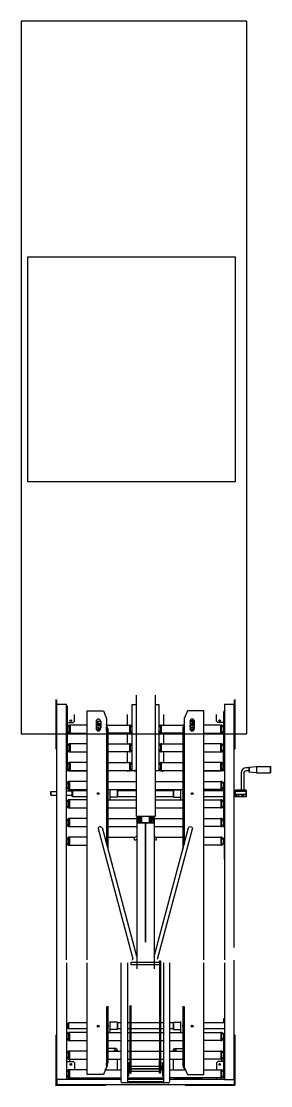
# Model space of a CAD drawing. Header units: millimetres. Extents: x -283029 to -254660, y -24907 to 10674.
# Drawn here: x -279320.3 to -279287.1, y -18343.4 to -18201.5 of the extents above; entities that cross this region are included whole.
import ezdxf

# ---------------------------------------------------------------- set-up
doc = ezdxf.new("R2010")
doc.units = ezdxf.units.MM
doc.header["$LTSCALE"] = 100
doc.layers.add('PDF2_可见 (ISO)', color=7, linetype='Continuous', true_color=0x7f9fff)

msp = doc.modelspace()

# ---------------------------------------------------------------- linework, layer by layer
at = {"color": 30, "true_color": 0xf26722}
msp.add_lwpolyline([(-279290.32, -18296.47), (-279290.32, -18201.47), (-279320.32, -18201.47), (-279320.32, -18296.47)], close=True, dxfattribs=at)
at = {"color": 3}
msp.add_lwpolyline([(-279291.86, -18262.86), (-279319.47, -18262.86), (-279319.47, -18232.86), (-279291.86, -18232.86)], close=True, dxfattribs=at)
at = {"layer": 'PDF2_可见 (ISO)', "lineweight": 25}
for points in [[(-279302.64, -18307.46), (-279304.86, -18307.46), (-279305, -18307.46), (-279305, -18292.8), (-279305, -18291.31)], [(-279302.5, -18291.31), (-279302.5, -18292.8), (-279302.5, -18307.46), (-279302.64, -18307.46), (-279302.64, -18308.11), (-279302.69, -18308.11), (-279302.73, -18308.11), (-279302.73, -18308.3), (-279303.8, -18308.3), (-279304.86, -18308.3), (-279304.95, -18308.11), (-279304.95, -18327.78)], [(-279315.73, -18291.87), (-279315.73, -18298.3), (-279315.73, -18298.44), (-279315.6, -18298.44)], [(-279314.3, -18326.58), (-279314.3, -18300.48), (-279314.3, -18300.43), (-279314.3, -18292.56), (-279314.39, -18292.56), (-279315.5, -18292.56), (-279315.6, -18292.56), (-279315.6, -18292.47), (-279315.6, -18292.01), (-279315.6, -18291.92)], [(-279315.6, -18325.19), (-279315.6, -18298.39), (-279315.6, -18298.3), (-279315.6, -18292.56)], [(-279314.3, -18292.7), (-279314.21, -18292.7), (-279314.21, -18300.43), (-279314.21, -18300.52), (-279314.21, -18300.62), (-279314.21, -18300.75), (-279314.21, -18300.85), (-279314.21, -18300.99), (-279314.21, -18301.08), (-279314.21, -18301.22), (-279314.21, -18301.36)], [(-279305, -18301.4), (-279305.23, -18301.4), (-279305.51, -18301.4), (-279305.55, -18301.4), (-279305.55, -18292.56), (-279305.51, -18292.56), (-279305.23, -18292.56), (-279305, -18292.56)], [(-279305.05, -18292.75), (-279305.05, -18301.22)], [(-279302.5, -18292.56), (-279302.36, -18292.56), (-279302.08, -18292.56), (-279302.04, -18292.56), (-279302.04, -18301.4), (-279302.08, -18301.4), (-279302.36, -18301.4), (-279302.5, -18301.4)], [(-279292, -18291.92), (-279292, -18292.01), (-279292, -18292.47), (-279292, -18292.56), (-279292.09, -18292.56), (-279293.2, -18292.56), (-279293.29, -18292.56), (-279293.29, -18326.58)], [(-279292, -18298.44), (-279291.86, -18298.44), (-279291.86, -18298.3), (-279291.86, -18291.87)], [(-279292, -18324.91), (-279292, -18313.39), (-279292, -18298.39), (-279292, -18298.3), (-279292, -18292.56)], [(-279314.21, -18294.92), (-279313.42, -18294.92), (-279313.24, -18294.74), (-279313.24, -18293.86)], [(-279311.57, -18326.58), (-279311.57, -18293.4), (-279309.4, -18293.4), (-279308.98, -18294.41), (-279308.98, -18311.21)], [(-279306.25, -18293.86), (-279306.25, -18295.29)], [(-279301.39, -18293.86), (-279301.39, -18295.29)], [(-279296.02, -18326.58), (-279296.02, -18293.4), (-279298.2, -18293.4), (-279298.66, -18294.41), (-279298.66, -18311.21)], [(-279293.43, -18294.92), (-279294.17, -18294.92), (-279294.36, -18294.74), (-279294.36, -18293.86)], [(-279293.43, -18293.44), (-279293.34, -18293.44), (-279293.34, -18295.66), (-279293.43, -18295.66)], [(-279293.43, -18293.54), (-279293.43, -18295.57)], [(-279313.98, -18296.36), (-279313.84, -18296.36), (-279313.84, -18295.29), (-279313.98, -18295.29)], [(-279311.57, -18295.29), (-279313.84, -18295.29), (-279313.84, -18296.36), (-279311.57, -18296.36)], [(-279310.32, -18295.71), (-279310.32, -18294.74)], [(-279310.18, -18295.02), (-279310.23, -18294.78)], [(-279310.14, -18294.78), (-279310.14, -18295.02)], [(-279310.14, -18295.25), (-279309.9, -18295.25)], [(-279309.95, -18295.29), (-279310.09, -18295.29)], [(-279309.72, -18294.74), (-279309.72, -18295.71)], [(-279308.84, -18295.29), (-279305.92, -18295.29), (-279305.92, -18296.36), (-279308.79, -18296.36)], [(-279305.79, -18295.29), (-279305.92, -18295.29), (-279305.92, -18296.36), (-279305.79, -18296.36)], [(-279301.81, -18296.36), (-279301.67, -18296.36), (-279301.67, -18295.29), (-279301.81, -18295.29)], [(-279298.8, -18296.36), (-279301.67, -18296.36), (-279301.67, -18295.29), (-279298.75, -18295.29)], [(-279297.73, -18295.25), (-279297.73, -18295.25)], [(-279297.55, -18295.02), (-279297.55, -18294.74)], [(-279297.5, -18294.78), (-279297.5, -18295.02)], [(-279297.27, -18295.71), (-279297.27, -18294.74)], [(-279296.02, -18296.36), (-279293.75, -18296.36), (-279293.75, -18295.29), (-279296.02, -18295.29)], [(-279293.62, -18295.29), (-279293.75, -18295.29), (-279293.75, -18296.36), (-279293.62, -18296.36)], [(-279293.29, -18294.92), (-279293.34, -18294.92)], [(-279308.98, -18296.36), (-279308.93, -18296.36)], [(-279308.93, -18295.71), (-279308.93, -18311.26)], [(-279308.79, -18295.71), (-279308.79, -18311.86)], [(-279306.25, -18296.36), (-279306.25, -18297.79)], [(-279302.04, -18295.66), (-279301.99, -18295.66)], [(-279302.04, -18295.94), (-279301.99, -18295.94)], [(-279301.39, -18296.36), (-279301.39, -18297.79)], [(-279298.8, -18311.86), (-279298.8, -18295.71)], [(-279298.66, -18311.26), (-279298.66, -18295.71)], [(-279298.66, -18296.36), (-279298.66, -18296.36)], [(-279293.43, -18295.94), (-279293.34, -18295.94), (-279293.34, -18298.16), (-279293.43, -18298.16)], [(-279293.43, -18296.03), (-279293.43, -18298.07)], [(-279293.34, -18295.66), (-279293.29, -18295.66)], [(-279293.34, -18295.94), (-279293.29, -18295.94)], [(-279313.98, -18298.86), (-279313.84, -18298.86), (-279313.84, -18297.79), (-279313.98, -18297.79)], [(-279311.57, -18297.79), (-279313.84, -18297.79), (-279313.84, -18298.86), (-279311.57, -18298.86)], [(-279308.98, -18297.79), (-279308.93, -18297.79)], [(-279308.79, -18297.79), (-279305.92, -18297.79), (-279305.92, -18298.86), (-279308.79, -18298.86)], [(-279305.79, -18297.79), (-279305.92, -18297.79), (-279305.92, -18298.86), (-279305.79, -18298.86)], [(-279302.04, -18298.16), (-279301.99, -18298.16)], [(-279302.04, -18298.44), (-279301.99, -18298.44)], [(-279301.81, -18298.86), (-279301.67, -18298.86), (-279301.67, -18297.79), (-279301.81, -18297.79)], [(-279298.8, -18298.86), (-279301.67, -18298.86), (-279301.67, -18297.79), (-279298.8, -18297.79)], [(-279298.66, -18297.79), (-279298.66, -18297.79)], [(-279296.02, -18298.86), (-279293.75, -18298.86), (-279293.75, -18297.79), (-279296.02, -18297.79)], [(-279293.62, -18297.79), (-279293.75, -18297.79), (-279293.75, -18298.86), (-279293.62, -18298.86)], [(-279293.34, -18301.36), (-279293.34, -18301.22), (-279293.34, -18301.08), (-279293.34, -18300.99), (-279293.34, -18300.85), (-279293.34, -18300.75), (-279293.34, -18300.62), (-279293.34, -18300.52), (-279293.34, -18300.43), (-279293.34, -18298.44), (-279293.43, -18298.44)], [(-279293.34, -18298.16), (-279293.29, -18298.16)], [(-279293.34, -18298.44), (-279293.29, -18298.44)], [(-279308.98, -18298.86), (-279308.93, -18298.86)], [(-279306.25, -18298.86), (-279306.25, -18300.29)], [(-279301.39, -18298.86), (-279301.39, -18300.29)], [(-279298.66, -18298.86), (-279298.66, -18298.86)], [(-279293.43, -18301.36), (-279293.43, -18301.22), (-279293.43, -18301.08), (-279293.43, -18300.99), (-279293.43, -18300.62), (-279293.43, -18300.52), (-279293.43, -18300.43), (-279293.43, -18298.53)], [(-279314.25, -18300.43), (-279314.25, -18300.43)], [(-279314.07, -18300.38), (-279314.21, -18300.38)], [(-279313.98, -18301.36), (-279313.84, -18301.36), (-279313.84, -18300.29), (-279313.98, -18300.29)], [(-279311.57, -18300.29), (-279313.84, -18300.29), (-279313.84, -18301.36), (-279311.57, -18301.36)], [(-279308.98, -18300.29), (-279308.93, -18300.29)], [(-279308.79, -18300.29), (-279305.92, -18300.29), (-279305.92, -18301.36), (-279308.79, -18301.36)], [(-279305.79, -18300.29), (-279305.92, -18300.29), (-279305.92, -18301.36), (-279305.79, -18301.36)], [(-279305, -18300.38), (-279305.05, -18300.38)], [(-279302.04, -18300.66), (-279301.99, -18300.66)], [(-279302.04, -18300.94), (-279301.99, -18300.94)], [(-279301.81, -18301.36), (-279301.67, -18301.36), (-279301.67, -18300.29), (-279301.81, -18300.29)], [(-279298.8, -18301.36), (-279301.67, -18301.36), (-279301.67, -18300.29), (-279298.8, -18300.29)], [(-279298.66, -18300.29), (-279298.66, -18300.29)], [(-279296.02, -18301.36), (-279293.75, -18301.36), (-279293.75, -18300.29), (-279296.02, -18300.29)], [(-279293.62, -18300.29), (-279293.75, -18300.29), (-279293.75, -18301.36), (-279293.62, -18301.36)], [(-279293.43, -18301.03), (-279293.62, -18301.36), (-279293.62, -18300.29), (-279293.43, -18300.57)], [(-279293.43, -18300.38), (-279293.52, -18300.38)], [(-279293.43, -18300.99), (-279293.43, -18300.99)], [(-279293.38, -18300.43), (-279293.38, -18300.43)], [(-279293.29, -18300.38), (-279293.34, -18300.38)], [(-279293.34, -18300.66), (-279293.34, -18300.66)], [(-279293.34, -18300.66), (-279293.29, -18300.66)], [(-279293.34, -18300.94), (-279293.34, -18300.94)], [(-279293.34, -18300.94), (-279293.29, -18300.94)], [(-279290.01, -18300.99), (-279290.38, -18300.99), (-279290.65, -18301.03), (-279290.84, -18301.17), (-279291.02, -18301.36), (-279291.07, -18301.59), (-279291.07, -18303.95)], [(-279290.01, -18300.89), (-279289.03, -18300.8), (-279289.03, -18301.63), (-279290.01, -18301.54)], [(-279290.01, -18300.89), (-279290.01, -18300.89)], [(-279289.03, -18300.8), (-279287.18, -18300.8)], [(-279314.25, -18301.4), (-279314.3, -18301.4)], [(-279314.25, -18301.36), (-279314.25, -18301.36)], [(-279311.57, -18301.4), (-279314.21, -18301.4)], [(-279308.98, -18301.36), (-279308.93, -18301.36)], [(-279308.93, -18301.4), (-279308.98, -18301.4)], [(-279305.55, -18301.4), (-279306.06, -18301.4), (-279308.79, -18301.4)], [(-279298.8, -18301.4), (-279301.53, -18301.4), (-279302.04, -18301.4)], [(-279298.66, -18301.36), (-279298.66, -18301.36)], [(-279298.66, -18301.4), (-279298.66, -18301.4)], [(-279293.38, -18301.4), (-279296.02, -18301.4)], [(-279293.38, -18301.36), (-279293.38, -18301.36)], [(-279293.29, -18301.4), (-279293.34, -18301.4)], [(-279290.01, -18301.4), (-279290.38, -18301.4), (-279290.61, -18301.49), (-279290.7, -18301.59), (-279290.7, -18303.95)], [(-279289.03, -18301.63), (-279287.18, -18301.63)], [(-279316.38, -18304.64), (-279316.38, -18304.13), (-279316.38, -18304.64)], [(-279316.38, -18304.13), (-279316.38, -18304.13)], [(-279316.38, -18304.13), (-279315.6, -18304.13)], [(-279313.56, -18304.09), (-279314.3, -18304.09)], [(-279314.07, -18303.85), (-279313.93, -18303.85), (-279313.93, -18302.79), (-279314.07, -18302.79)], [(-279311.57, -18302.79), (-279313.93, -18302.79), (-279313.93, -18303.85), (-279311.57, -18303.85)], [(-279313.51, -18303.99), (-279311.57, -18303.99)], [(-279308.98, -18302.79), (-279308.93, -18302.79)], [(-279308.98, -18303.85), (-279308.93, -18303.85)], [(-279308.79, -18302.79), (-279305, -18302.79)], [(-279308.79, -18303.85), (-279305, -18303.85)], [(-279308.52, -18303.85), (-279308.52, -18305.15)], [(-279307.54, -18303.9), (-279308.52, -18303.9)], [(-279307.54, -18303.9), (-279307.54, -18304.87), (-279307.54, -18303.9)], [(-279307.54, -18303.9), (-279307.54, -18303.9)], [(-279307.54, -18303.99), (-279305, -18303.99)], [(-279302.5, -18302.79), (-279298.8, -18302.79)], [(-279302.5, -18303.85), (-279298.8, -18303.85)], [(-279302.5, -18303.99), (-279300.05, -18303.99)], [(-279300.05, -18304.87), (-279300.05, -18303.9), (-279300.05, -18304.87)], [(-279300.05, -18303.9), (-279300.05, -18303.9)], [(-279300.05, -18303.9), (-279299.08, -18303.9)], [(-279299.08, -18305.15), (-279299.08, -18303.85)], [(-279298.66, -18302.79), (-279298.66, -18302.79)], [(-279298.66, -18303.85), (-279298.66, -18303.85)], [(-279296.02, -18302.79), (-279293.75, -18302.79), (-279293.75, -18303.85), (-279296.02, -18303.85)], [(-279296.02, -18303.99), (-279293.38, -18303.99)], [(-279293.62, -18302.79), (-279293.75, -18302.79), (-279293.75, -18303.85), (-279293.62, -18303.85)], [(-279293.38, -18302.88), (-279293.38, -18303.02), (-279293.38, -18303.21), (-279293.38, -18303.02), (-279293.38, -18302.93), (-279293.34, -18302.88), (-279293.34, -18302.93), (-279293.34, -18303.02), (-279293.34, -18303.21), (-279293.34, -18303.25), (-279293.34, -18303.44), (-279293.34, -18303.48), (-279293.34, -18303.62), (-279293.34, -18303.72), (-279293.34, -18303.81), (-279293.34, -18305.66)], [(-279293.38, -18305.66), (-279293.38, -18303.21), (-279293.38, -18303.25), (-279293.38, -18303.44), (-279293.38, -18303.48), (-279293.38, -18303.62), (-279293.38, -18303.72), (-279293.38, -18303.81)], [(-279293.34, -18303.21), (-279293.34, -18303.21)], [(-279293.34, -18303.81), (-279293.34, -18303.81)], [(-279293.34, -18303.99), (-279293.29, -18303.99)], [(-279291.86, -18304.13), (-279292, -18304.13)], [(-279291.86, -18303.95), (-279291.86, -18303.95)], [(-279290.42, -18303.95), (-279291.81, -18303.95), (-279291.86, -18304.04), (-279291.81, -18304.13), (-279291.86, -18304.32), (-279291.81, -18304.55), (-279291.86, -18304.69), (-279291.81, -18304.83), (-279291.86, -18304.83), (-279291.86, -18304.78), (-279291.86, -18304.55), (-279291.86, -18304.13), (-279291.86, -18303.99), (-279291.86, -18303.95)], [(-279291.86, -18303.95), (-279291.86, -18303.95)], [(-279291.86, -18304.13), (-279291.86, -18304.13)], [(-279291.86, -18304.13), (-279291.86, -18304.13)], [(-279290.42, -18304.13), (-279291.81, -18304.13)], [(-279290.38, -18303.95), (-279290.38, -18303.95)], [(-279290.38, -18303.95), (-279290.38, -18303.95)], [(-279290.38, -18304.13), (-279290.38, -18304.13)], [(-279290.38, -18304.13), (-279290.38, -18304.13)], [(-279316.38, -18304.64), (-279316.38, -18304.64)], [(-279316.38, -18304.64), (-279315.6, -18304.64)], [(-279313.56, -18304.69), (-279314.3, -18304.69)], [(-279314.07, -18306.31), (-279313.93, -18306.31), (-279313.93, -18305.24), (-279314.07, -18305.24)], [(-279311.57, -18305.24), (-279313.93, -18305.24), (-279313.93, -18306.31), (-279311.57, -18306.31)], [(-279313.51, -18304.78), (-279311.57, -18304.78)], [(-279308.93, -18304.32), (-279308.98, -18304.32)], [(-279308.98, -18304.46), (-279308.93, -18304.46)], [(-279308.98, -18304.92), (-279308.93, -18304.92)], [(-279308.93, -18305.15), (-279308.98, -18305.15)], [(-279308.98, -18305.24), (-279308.93, -18305.24)], [(-279308.79, -18304.46), (-279308.7, -18304.46), (-279308.7, -18304.32), (-279308.79, -18304.32)], [(-279308.79, -18305.24), (-279305, -18305.24)], [(-279307.54, -18304.87), (-279308.52, -18304.87)], [(-279307.54, -18304.78), (-279305, -18304.78)], [(-279307.54, -18304.87), (-279307.54, -18304.87)], [(-279302.5, -18304.78), (-279300.05, -18304.78)], [(-279302.5, -18305.24), (-279298.8, -18305.24)], [(-279300.05, -18304.87), (-279300.05, -18304.87)], [(-279300.05, -18304.87), (-279299.08, -18304.87)], [(-279298.8, -18304.32), (-279298.89, -18304.32), (-279298.89, -18304.46), (-279298.8, -18304.46)], [(-279298.66, -18304.32), (-279298.66, -18304.32)], [(-279298.66, -18304.46), (-279298.66, -18304.46)], [(-279298.66, -18304.92), (-279298.66, -18304.92)], [(-279298.66, -18305.15), (-279298.66, -18305.15)], [(-279298.66, -18305.24), (-279298.66, -18305.24)], [(-279296.02, -18304.78), (-279293.38, -18304.78)], [(-279296.02, -18305.24), (-279293.75, -18305.24), (-279293.75, -18306.31), (-279296.02, -18306.31)], [(-279293.62, -18305.24), (-279293.75, -18305.24), (-279293.75, -18306.31), (-279293.62, -18306.31)], [(-279293.34, -18304.78), (-279293.29, -18304.78)], [(-279292, -18304.64), (-279291.86, -18304.64), (-279291.9, -18304.64), (-279291.9, -18304.5), (-279291.86, -18304.5)], [(-279291.86, -18304.55), (-279291.86, -18304.55)], [(-279291.86, -18304.55), (-279291.86, -18304.55)], [(-279291.86, -18304.83), (-279291.86, -18304.83)], [(-279291.86, -18304.83), (-279291.86, -18304.83)], [(-279290.42, -18304.55), (-279291.81, -18304.55)], [(-279290.42, -18304.83), (-279291.81, -18304.83)], [(-279290.98, -18304.73), (-279290.98, -18304.73)], [(-279290.79, -18304.73), (-279290.79, -18304.73)], [(-279290.75, -18304.64), (-279290.75, -18304.69)], [(-279290.38, -18304.55), (-279290.38, -18304.55)], [(-279290.38, -18304.55), (-279290.38, -18304.55)], [(-279290.38, -18304.83), (-279290.38, -18304.83)], [(-279290.38, -18304.83), (-279290.38, -18304.83)], [(-279314.3, -18305.66), (-279314.25, -18305.66)], [(-279314.3, -18305.94), (-279314.25, -18305.94)], [(-279308.98, -18306.31), (-279308.93, -18306.31)], [(-279308.79, -18306.31), (-279305, -18306.31)], [(-279302.5, -18306.31), (-279298.8, -18306.31)], [(-279298.66, -18306.31), (-279298.66, -18306.31)], [(-279293.29, -18305.66), (-279293.43, -18305.66)], [(-279293.43, -18305.94), (-279293.29, -18305.94)], [(-279293.38, -18308.16), (-279293.38, -18305.94)], [(-279293.34, -18308.16), (-279293.34, -18305.94)], [(-279314.3, -18308.16), (-279314.25, -18308.16)], [(-279314.07, -18308.81), (-279313.93, -18308.81), (-279313.93, -18307.74), (-279314.07, -18307.74)], [(-279311.57, -18307.74), (-279313.93, -18307.74), (-279313.93, -18308.81), (-279311.57, -18308.81)], [(-279308.98, -18307.74), (-279308.93, -18307.74)], [(-279308.79, -18307.74), (-279304.95, -18307.74)], [(-279304.95, -18307.46), (-279304.95, -18308.11), (-279304.86, -18308.11), (-279304.86, -18308.3), (-279303.8, -18308.3), (-279303.8, -18324.22), (-279303.8, -18308.3), (-279302.73, -18308.3), (-279302.64, -18308.11), (-279302.64, -18327.78)], [(-279304.86, -18307.46), (-279304.86, -18308.11)], [(-279304.86, -18307.74), (-279304.81, -18307.74)], [(-279304.81, -18308.07), (-279304.81, -18307.56), (-279304.81, -18308.07)], [(-279304.81, -18307.56), (-279304.81, -18307.56)], [(-279304.58, -18307.56), (-279304.81, -18307.56)], [(-279304.81, -18308.07), (-279304.81, -18308.07)], [(-279304.58, -18308.07), (-279304.81, -18308.07)], [(-279304.54, -18308.07), (-279304.58, -18308.07), (-279304.58, -18307.56), (-279304.54, -18307.56)], [(-279304.54, -18308.3), (-279304.54, -18307.46), (-279304.54, -18308.3)], [(-279304.4, -18307.46), (-279304.4, -18308.3)], [(-279304.31, -18307.46), (-279304.31, -18308.3)], [(-279303.29, -18307.46), (-279303.29, -18308.3)], [(-279303.19, -18307.46), (-279303.19, -18308.3)], [(-279303.06, -18307.56), (-279303.01, -18307.56), (-279303.01, -18308.07), (-279303.06, -18308.07)], [(-279302.78, -18307.56), (-279303.01, -18307.56)], [(-279302.78, -18308.07), (-279303.01, -18308.07)], [(-279302.78, -18308.07), (-279302.78, -18307.56), (-279302.78, -18308.07)], [(-279302.78, -18307.56), (-279302.78, -18307.56)], [(-279302.78, -18307.74), (-279302.73, -18307.74)], [(-279302.78, -18308.07), (-279302.78, -18308.07)], [(-279302.73, -18307.46), (-279302.73, -18308.11)], [(-279302.64, -18307.74), (-279298.8, -18307.74)], [(-279298.66, -18307.74), (-279298.66, -18307.74)], [(-279296.02, -18307.74), (-279293.75, -18307.74), (-279293.75, -18308.81), (-279296.02, -18308.81)], [(-279293.62, -18307.74), (-279293.75, -18307.74), (-279293.75, -18308.81), (-279293.62, -18308.81)], [(-279293.29, -18308.16), (-279293.43, -18308.16)], [(-279314.3, -18308.44), (-279314.25, -18308.44)], [(-279304.95, -18326.11), (-279309.53, -18308.99)], [(-279308.98, -18308.81), (-279308.93, -18308.81)], [(-279308.79, -18308.81), (-279304.95, -18308.81)], [(-279302.64, -18308.81), (-279298.8, -18308.81)], [(-279302.18, -18326.48), (-279297.55, -18309.13)], [(-279298.66, -18308.81), (-279298.66, -18308.81)], [(-279293.43, -18308.44), (-279293.29, -18308.44)], [(-279293.34, -18308.44), (-279293.34, -18308.9), (-279293.38, -18308.9), (-279293.38, -18308.44)], [(-279314.07, -18311.3), (-279313.93, -18311.3), (-279313.93, -18310.24), (-279314.07, -18310.24)], [(-279311.57, -18310.24), (-279313.93, -18310.24), (-279313.93, -18311.3), (-279311.57, -18311.3)], [(-279308.98, -18310.24), (-279308.93, -18310.24)], [(-279308.79, -18310.24), (-279305.28, -18310.24)], [(-279304.95, -18310.15), (-279305.09, -18310.15)], [(-279304.95, -18310.56), (-279305.09, -18310.56)], [(-279302.5, -18310.15), (-279302.64, -18310.15)], [(-279302.5, -18310.56), (-279302.64, -18310.56)], [(-279302.32, -18310.24), (-279298.8, -18310.24)], [(-279298.66, -18310.24), (-279298.66, -18310.24)], [(-279296.02, -18310.24), (-279293.75, -18310.24), (-279293.75, -18311.3), (-279296.02, -18311.3)], [(-279293.62, -18310.24), (-279293.75, -18310.24), (-279293.75, -18311.3), (-279293.62, -18311.3)], [(-279293.38, -18310.38), (-279293.38, -18310.52), (-279293.38, -18310.7), (-279293.38, -18310.52), (-279293.38, -18310.43), (-279293.34, -18310.33), (-279293.34, -18310.43), (-279293.34, -18310.52), (-279293.34, -18310.7), (-279293.34, -18310.75), (-279293.34, -18310.93), (-279293.34, -18310.98), (-279293.34, -18311.12), (-279293.34, -18311.21), (-279293.34, -18311.3), (-279293.34, -18313.16)], [(-279315.6, -18342.54), (-279315.6, -18336.8), (-279315.6, -18336.71), (-279315.6, -18325.19)], [(-279301.95, -18327.22), (-279305.69, -18327.22), (-279305.69, -18326.9), (-279301.95, -18326.9), (-279301.95, -18326.76), (-279301.95, -18326.71), (-279301.81, -18326.71), (-279301.81, -18326.76), (-279301.81, -18326.9), (-279301.81, -18339.99)], [(-279292, -18342.54), (-279292, -18336.8), (-279292, -18336.71), (-279292, -18326.62)], [(-279314.3, -18326.99), (-279314.3, -18342.54), (-279314.39, -18342.54), (-279315.5, -18342.54), (-279315.6, -18342.54), (-279315.6, -18342.63), (-279315.6, -18343.09), (-279315.6, -18343.19)], [(-279308.98, -18332.78), (-279308.98, -18340.87), (-279309.4, -18341.85), (-279311.57, -18341.85), (-279311.57, -18326.99)], [(-279307.04, -18342.77), (-279307.04, -18326.99)], [(-279306.2, -18326.99), (-279306.2, -18342.96), (-279306.29, -18342.96)], [(-279301.95, -18326.9), (-279301.95, -18339.99), (-279301.81, -18339.99), (-279301.81, -18340.64), (-279301.81, -18340.69)], [(-279301.39, -18326.99), (-279301.39, -18342.96), (-279301.3, -18342.96)], [(-279300.56, -18342.77), (-279300.56, -18326.99)], [(-279298.66, -18340.36), (-279298.66, -18332.78), (-279298.66, -18340.87), (-279298.2, -18341.85), (-279296.02, -18341.85), (-279296.02, -18326.99)], [(-279293.29, -18326.99), (-279293.29, -18342.54), (-279293.2, -18342.54), (-279292.09, -18342.54), (-279292, -18342.54), (-279292, -18342.63), (-279292, -18343.09), (-279292, -18343.19)], [(-279308.93, -18332.78), (-279308.93, -18340.36)], [(-279308.79, -18332.73), (-279308.79, -18340.36)], [(-279305.88, -18332.68), (-279305.88, -18341.66), (-279305.69, -18341.66), (-279305.69, -18332.68)], [(-279298.8, -18340.36), (-279298.8, -18332.73)], [(-279314.07, -18335.09), (-279314.3, -18335.09)], [(-279311.57, -18334.95), (-279314.02, -18334.95)], [(-279308.93, -18335.27), (-279308.98, -18335.27)], [(-279308.79, -18335.46), (-279308.7, -18335.46), (-279308.7, -18335.27), (-279308.79, -18335.27)], [(-279308.52, -18334.81), (-279308.52, -18336.11)], [(-279307.54, -18334.86), (-279308.52, -18334.86)], [(-279307.54, -18334.86), (-279307.54, -18334.86)], [(-279307.04, -18334.95), (-279307.54, -18334.95)], [(-279305.88, -18334.95), (-279306.2, -18334.95)], [(-279301.95, -18334.95), (-279305.69, -18334.95)], [(-279301.39, -18334.95), (-279301.81, -18334.95)], [(-279300.05, -18334.95), (-279300.56, -18334.95)], [(-279300.05, -18334.86), (-279300.05, -18334.86)], [(-279300.05, -18334.86), (-279299.08, -18334.86)], [(-279299.08, -18336.11), (-279299.08, -18334.81)], [(-279298.8, -18335.27), (-279298.89, -18335.27), (-279298.89, -18335.46), (-279298.8, -18335.46)], [(-279298.66, -18335.27), (-279298.66, -18335.27)], [(-279293.29, -18334.95), (-279296.02, -18334.95)], [(-279293.34, -18334.4), (-279293.34, -18334.86), (-279293.38, -18334.86), (-279293.38, -18334.4)], [(-279315.6, -18336.62), (-279315.73, -18336.62), (-279315.73, -18336.8), (-279315.73, -18343.23)], [(-279314.07, -18335.64), (-279314.3, -18335.64)], [(-279314.07, -18337.31), (-279313.93, -18337.31), (-279313.93, -18336.25), (-279314.07, -18336.25)], [(-279311.57, -18335.78), (-279314.02, -18335.78)], [(-279311.57, -18336.25), (-279313.93, -18336.25), (-279313.93, -18337.31), (-279311.57, -18337.31)], [(-279308.98, -18335.46), (-279308.93, -18335.46)], [(-279308.98, -18335.92), (-279308.93, -18335.92)], [(-279308.93, -18336.15), (-279308.98, -18336.15)], [(-279308.98, -18336.25), (-279308.93, -18336.25)], [(-279308.79, -18336.25), (-279307.04, -18336.25)], [(-279307.54, -18335.88), (-279308.52, -18335.88)], [(-279307.04, -18335.78), (-279307.54, -18335.78)], [(-279305.88, -18335.78), (-279306.2, -18335.78)], [(-279306.2, -18336.25), (-279305.88, -18336.25)], [(-279301.95, -18335.78), (-279305.69, -18335.78)], [(-279305.69, -18336.25), (-279301.95, -18336.25)], [(-279301.39, -18335.78), (-279301.81, -18335.78)], [(-279301.81, -18336.25), (-279301.39, -18336.25)], [(-279300.05, -18335.78), (-279300.56, -18335.78)], [(-279300.56, -18336.25), (-279298.8, -18336.25)], [(-279300.05, -18335.88), (-279299.08, -18335.88)], [(-279298.66, -18335.46), (-279298.66, -18335.46)], [(-279298.66, -18335.92), (-279298.66, -18335.92)], [(-279298.66, -18336.15), (-279298.66, -18336.15)], [(-279298.66, -18336.25), (-279298.66, -18336.25)], [(-279293.29, -18335.78), (-279296.02, -18335.78)], [(-279296.02, -18336.25), (-279293.75, -18336.25), (-279293.75, -18337.31), (-279296.02, -18337.31)], [(-279293.62, -18336.25), (-279293.75, -18336.25), (-279293.75, -18337.31), (-279293.62, -18337.31)], [(-279293.38, -18339.16), (-279293.38, -18336.71), (-279293.38, -18336.48), (-279293.38, -18336.39), (-279293.34, -18336.34), (-279293.34, -18336.39), (-279293.34, -18336.52), (-279293.34, -18336.66), (-279293.34, -18336.71), (-279293.34, -18336.89), (-279293.34, -18336.94), (-279293.34, -18337.13), (-279293.34, -18337.22), (-279293.34, -18337.31), (-279293.34, -18339.16)], [(-279293.38, -18336.39), (-279293.38, -18336.52), (-279293.38, -18336.66), (-279293.38, -18336.71), (-279293.38, -18336.89), (-279293.38, -18336.94), (-279293.38, -18337.08), (-279293.38, -18337.22), (-279293.38, -18337.31)], [(-279293.34, -18336.71), (-279293.34, -18336.71)], [(-279291.86, -18343.23), (-279291.86, -18336.8), (-279291.86, -18336.62), (-279292, -18336.62)], [(-279308.98, -18337.31), (-279308.93, -18337.31)], [(-279308.79, -18337.31), (-279307.04, -18337.31)], [(-279306.2, -18337.31), (-279305.88, -18337.31)], [(-279305.69, -18337.31), (-279301.95, -18337.31)], [(-279301.81, -18337.31), (-279301.39, -18337.31)], [(-279300.56, -18337.31), (-279298.8, -18337.31)], [(-279298.66, -18337.31), (-279298.66, -18337.31)], [(-279293.34, -18337.31), (-279293.34, -18337.31)], [(-279314.3, -18339.16), (-279314.25, -18339.16)], [(-279314.3, -18339.39), (-279314.25, -18339.39)], [(-279314.07, -18339.81), (-279313.93, -18339.81), (-279313.93, -18338.75), (-279314.07, -18338.75)], [(-279311.57, -18338.75), (-279313.93, -18338.75), (-279313.93, -18339.81), (-279311.57, -18339.81)], [(-279308.93, -18338.37), (-279308.98, -18338.37)], [(-279308.98, -18338.75), (-279308.93, -18338.75)], [(-279307.68, -18338.37), (-279308.79, -18338.37)], [(-279308.79, -18338.75), (-279307.04, -18338.75)], [(-279307.5, -18338.75), (-279307.5, -18338.56)], [(-279306.2, -18338.75), (-279305.88, -18338.75)], [(-279305.69, -18338.75), (-279301.95, -18338.75)], [(-279301.81, -18338.75), (-279301.39, -18338.75)], [(-279300.56, -18338.75), (-279298.8, -18338.75)], [(-279300.09, -18338.75), (-279300.09, -18338.56)], [(-279299.91, -18338.37), (-279298.8, -18338.37)], [(-279298.66, -18338.37), (-279298.66, -18338.37)], [(-279298.66, -18338.75), (-279298.66, -18338.75)], [(-279296.02, -18338.75), (-279293.75, -18338.75), (-279293.75, -18339.81), (-279296.02, -18339.81)], [(-279293.62, -18338.75), (-279293.75, -18338.75), (-279293.75, -18339.81), (-279293.62, -18339.81), (-279293.66, -18340.13)], [(-279293.29, -18339.16), (-279293.43, -18339.16)], [(-279293.43, -18339.39), (-279293.29, -18339.39)], [(-279293.38, -18341.66), (-279293.38, -18339.39)], [(-279293.34, -18341.66), (-279293.34, -18339.39)], [(-279314.3, -18340.13), (-279313.42, -18340.13), (-279313.24, -18340.32), (-279313.24, -18341.24)], [(-279313.88, -18340.13), (-279313.88, -18339.81)], [(-279313.74, -18340.5), (-279313.79, -18340.5)], [(-279313.7, -18340.55), (-279313.7, -18340.5), (-279313.61, -18340.5)], [(-279308.98, -18339.81), (-279308.93, -18339.81)], [(-279308.79, -18339.81), (-279307.04, -18339.81)], [(-279307.5, -18341.24), (-279307.5, -18339.81)], [(-279306.2, -18339.81), (-279305.88, -18339.81)], [(-279306.2, -18340.27), (-279306.06, -18340.27), (-279306.06, -18340.41), (-279306.06, -18340.78), (-279306.06, -18340.83)], [(-279306.2, -18340.78), (-279306.06, -18340.78)], [(-279306.06, -18341.01), (-279306.06, -18341.06), (-279306.2, -18341.06)], [(-279306.06, -18341.06), (-279306.06, -18341.94), (-279306.06, -18342.08), (-279306.2, -18342.08)], [(-279306.02, -18341.01), (-279306.16, -18341.01), (-279306.16, -18340.83), (-279306.02, -18340.83), (-279306.02, -18341.06), (-279305.88, -18341.06)], [(-279305.88, -18340.83), (-279306.02, -18340.83), (-279306.02, -18340.73), (-279305.88, -18340.73)], [(-279306.02, -18341.06), (-279306.02, -18341.15), (-279305.88, -18341.15)], [(-279305.69, -18339.81), (-279301.95, -18339.81)], [(-279301.95, -18340.78), (-279305.69, -18340.78)], [(-279301.95, -18340.69), (-279301.95, -18340.64), (-279301.95, -18339.99)], [(-279301.81, -18339.81), (-279301.39, -18339.81)], [(-279301.81, -18340.73), (-279301.67, -18340.73), (-279301.67, -18340.83), (-279301.53, -18340.83), (-279301.53, -18340.78), (-279301.53, -18340.41), (-279301.53, -18340.27), (-279301.39, -18340.27)], [(-279301.67, -18341.06), (-279301.67, -18340.83), (-279301.81, -18340.83)], [(-279301.81, -18341.15), (-279301.67, -18341.15), (-279301.67, -18341.06), (-279301.81, -18341.06)], [(-279301.67, -18341.01), (-279301.53, -18341.01)], [(-279301.53, -18340.78), (-279301.39, -18340.78)], [(-279301.53, -18341.06), (-279301.53, -18341.01), (-279301.53, -18340.83)], [(-279301.39, -18341.06), (-279301.53, -18341.06), (-279301.53, -18341.94), (-279301.53, -18342.08), (-279301.39, -18342.08)], [(-279300.56, -18339.81), (-279298.8, -18339.81)], [(-279300.09, -18341.24), (-279300.09, -18339.81)], [(-279298.66, -18339.81), (-279298.66, -18339.81)], [(-279293.38, -18340.13), (-279294.17, -18340.13), (-279294.36, -18340.32), (-279294.36, -18341.24)], [(-279293.99, -18340.55), (-279293.94, -18340.5), (-279293.99, -18340.5)], [(-279293.85, -18340.5), (-279293.94, -18340.5)], [(-279293.29, -18340.13), (-279293.34, -18340.13)], [(-279314.3, -18341.61), (-279314.25, -18341.61)], [(-279314.3, -18341.89), (-279314.25, -18341.89)], [(-279314.3, -18342.35), (-279314.12, -18342.54)], [(-279314.07, -18342.31), (-279313.93, -18342.31), (-279313.93, -18341.24), (-279314.07, -18341.24)], [(-279311.57, -18341.24), (-279313.93, -18341.24), (-279313.93, -18342.31), (-279307.04, -18342.31)], [(-279313.24, -18342.31), (-279313.24, -18342.54)], [(-279311.29, -18342.35), (-279307.68, -18342.35)], [(-279309.16, -18341.34), (-279309.16, -18341.34)], [(-279309.16, -18341.34), (-279309.16, -18341.34)], [(-279309.12, -18341.24), (-279307.04, -18341.24)], [(-279306.2, -18342.31), (-279301.39, -18342.31)], [(-279306.06, -18341.24), (-279305.88, -18341.24)], [(-279301.95, -18341.11), (-279305.69, -18341.11)], [(-279301.95, -18341.15), (-279305.69, -18341.15)], [(-279301.95, -18341.48), (-279305.69, -18341.48)], [(-279301.81, -18341.24), (-279301.53, -18341.24)], [(-279296.02, -18341.24), (-279293.75, -18341.24), (-279293.75, -18342.31), (-279300.56, -18342.31)], [(-279296.3, -18342.35), (-279299.91, -18342.35)], [(-279298.43, -18341.34), (-279298.43, -18341.34)], [(-279298.43, -18341.34), (-279298.43, -18341.34)], [(-279294.36, -18342.31), (-279294.36, -18342.54)], [(-279293.62, -18341.24), (-279293.75, -18341.24), (-279293.75, -18342.31), (-279293.62, -18342.31)], [(-279293.48, -18342.54), (-279293.29, -18342.35)], [(-279293.29, -18341.61), (-279293.43, -18341.61)], [(-279293.43, -18341.89), (-279293.29, -18341.89)], [(-279293.34, -18341.89), (-279293.34, -18342.35), (-279293.38, -18342.35), (-279293.38, -18341.89)], [(-279315.64, -18343.28), (-279309.21, -18343.28), (-279309.07, -18343.28), (-279309.07, -18343.19)], [(-279315.5, -18343.19), (-279309.21, -18343.19), (-279309.12, -18343.19), (-279298.47, -18343.19), (-279298.38, -18343.19), (-279292.09, -18343.19)], [(-279307.04, -18342.54), (-279314.3, -18342.54)], [(-279300.74, -18342.96), (-279301.3, -18342.96), (-279301.39, -18342.96), (-279301.57, -18342.96), (-279306.02, -18342.96), (-279306.2, -18342.96), (-279306.29, -18342.96), (-279306.85, -18342.96)], [(-279301.39, -18342.54), (-279306.2, -18342.54)], [(-279306.2, -18342.77), (-279306.02, -18342.77), (-279301.57, -18342.77), (-279301.39, -18342.77)], [(-279293.29, -18342.54), (-279300.56, -18342.54)]]:
    msp.add_lwpolyline(points, dxfattribs=at)
for points in [[(-279314.21, -18296.03), (-279314.21, -18295.57), (-279313.98, -18295.29), (-279313.98, -18296.36)], [(-279310.09, -18295.62), (-279310.14, -18295.76), (-279310.04, -18295.85), (-279309.95, -18295.8), (-279309.9, -18295.71), (-279310, -18295.62)], [(-279305.6, -18295.57), (-279305.6, -18296.03), (-279305.79, -18296.36), (-279305.79, -18295.29)], [(-279301.99, -18296.03), (-279301.99, -18295.57), (-279301.81, -18295.29), (-279301.81, -18296.36)], [(-279297.5, -18295.8), (-279297.46, -18295.71), (-279297.5, -18295.62), (-279297.64, -18295.62), (-279297.69, -18295.71), (-279297.64, -18295.8)], [(-279293.43, -18295.57), (-279293.43, -18296.03), (-279293.62, -18296.36), (-279293.62, -18295.29)], [(-279314.21, -18298.53), (-279314.21, -18298.07), (-279313.98, -18297.79), (-279313.98, -18298.86)], [(-279305.6, -18298.07), (-279305.6, -18298.53), (-279305.79, -18298.86), (-279305.79, -18297.79)], [(-279301.99, -18298.53), (-279301.99, -18298.07), (-279301.81, -18297.79), (-279301.81, -18298.86)], [(-279293.43, -18298.07), (-279293.43, -18298.53), (-279293.62, -18298.86), (-279293.62, -18297.79)], [(-279314.21, -18301.03), (-279314.21, -18300.57), (-279313.98, -18300.29), (-279313.98, -18301.36)], [(-279305.6, -18300.57), (-279305.6, -18301.03), (-279305.79, -18301.36), (-279305.79, -18300.29)], [(-279301.99, -18301.03), (-279301.99, -18300.57), (-279301.81, -18300.29), (-279301.81, -18301.36)], [(-279290.01, -18301.54), (-279290.01, -18301.49), (-279290.01, -18300.89)], [(-279287.18, -18300.8), (-279287.14, -18300.8), (-279287.14, -18301.59), (-279287.18, -18301.63)], [(-279314.25, -18303.53), (-279314.25, -18303.07), (-279314.07, -18302.79), (-279314.07, -18303.85)], [(-279313.51, -18303.99), (-279313.51, -18304.78), (-279313.56, -18304.78), (-279313.56, -18303.99)], [(-279293.43, -18303.07), (-279293.43, -18303.53), (-279293.62, -18303.85), (-279293.62, -18302.79)], [(-279290.42, -18303.95), (-279290.38, -18303.99), (-279290.38, -18304.13), (-279290.38, -18304.55), (-279290.38, -18304.78), (-279290.42, -18304.83), (-279290.38, -18304.69), (-279290.42, -18304.55), (-279290.38, -18304.32), (-279290.42, -18304.13), (-279290.38, -18304.04)], [(-279314.25, -18306.03), (-279314.25, -18305.57), (-279314.07, -18305.24), (-279314.07, -18306.31)], [(-279293.43, -18305.57), (-279293.43, -18306.03), (-279293.62, -18306.31), (-279293.62, -18305.24)], [(-279314.25, -18308.53), (-279314.25, -18308.07), (-279314.07, -18307.74), (-279314.07, -18308.81)], [(-279303.06, -18307.46), (-279303.06, -18308.3)], [(-279293.43, -18308.07), (-279293.43, -18308.53), (-279293.62, -18308.81), (-279293.62, -18307.74)], [(-279314.25, -18311.03), (-279314.25, -18310.56), (-279314.07, -18310.24), (-279314.07, -18311.3)], [(-279293.43, -18310.56), (-279293.43, -18311.03), (-279293.62, -18311.3), (-279293.62, -18310.24)], [(-279314.02, -18334.95), (-279314.02, -18335.78), (-279314.07, -18335.74), (-279314.07, -18335)], [(-279307.54, -18335.88), (-279307.54, -18334.86), (-279307.54, -18335.83)], [(-279300.05, -18335.88), (-279300.05, -18335.83), (-279300.05, -18334.86)], [(-279314.25, -18336.99), (-279314.25, -18336.52), (-279314.07, -18336.25), (-279314.07, -18337.31)], [(-279293.43, -18336.52), (-279293.43, -18336.99), (-279293.62, -18337.31), (-279293.62, -18336.25)], [(-279314.25, -18339.49), (-279314.25, -18339.02), (-279314.07, -18338.75), (-279314.07, -18339.81)], [(-279293.43, -18339.02), (-279293.43, -18339.49), (-279293.62, -18339.81), (-279293.62, -18338.75)], [(-279301.95, -18340.69), (-279301.81, -18340.69), (-279301.81, -18341.52), (-279301.81, -18341.66), (-279301.95, -18341.66), (-279301.95, -18341.52)], [(-279314.25, -18341.98), (-279314.25, -18341.52), (-279314.07, -18341.24), (-279314.07, -18342.31)], [(-279293.43, -18341.52), (-279293.43, -18341.98), (-279293.62, -18342.31), (-279293.62, -18341.24)]]:
    msp.add_lwpolyline(points, close=True, dxfattribs=at)
for points in [[(-279309.79, -18295.37, 0.329558), (-279310.37, -18295.37, -0.345901)], [(-279297.3, -18295.37, 0.329558), (-279297.88, -18295.37, -0.345901)]]:
    msp.add_lwpolyline(points, format="xyb", close=True, dxfattribs=at)
for points in [[(-279309.01, -18295.95, 0.043938), (-279309, -18295.76, 0.043938), (-279309.01, -18295.57)], [(-279298.66, -18295.57, 0.043938), (-279298.68, -18295.76, 0.043938), (-279298.66, -18295.95)], [(-279297.29, -18294.71, 0.139774), (-279297.87, -18294.74), (-279297.87, -18295.71)], [(-279297.59, -18295.29, 0.307386), (-279297.61, -18295.36, 0.307353), (-279297.64, -18295.29)], [(-279305.53, -18326.62, -0.414213), (-279305.42, -18326.48), (-279310.04, -18309.13)], [(-279302.64, -18326.11), (-279298.06, -18308.99, -0.999998), (-279297.57, -18309.15)], [(-279300.56, -18341.24), (-279298.47, -18341.24, -0.190007), (-279298.82, -18340.41)], [(-279298.52, -18343.19), (-279298.52, -18343.28), (-279298.38, -18343.28), (-279291.95, -18343.28, -0.414215), (-279291.99, -18343.35)]]:
    msp.add_lwpolyline(points, format="xyb", dxfattribs=at)
for centre, radius in [((-279313.74, -18294.69), 0.116), ((-279310.08, -18295.76), 0.208), ((-279297.59, -18295.76), 0.208), ((-279293.93, -18294.69), 0.116), ((-279310.08, -18304.41), 0.116), ((-279310.08, -18304.41), 0.0694), ((-279297.59, -18304.41), 0.116), ((-279297.59, -18304.41), 0.0694), ((-279291.74, -18304.71), 0.0694), ((-279291.42, -18304.71), 0.0694), ((-279310.08, -18335.42), 0.116), ((-279310.08, -18335.42), 0.0694), ((-279297.59, -18335.42), 0.116), ((-279297.59, -18335.42), 0.0694), ((-279313.74, -18340.51), 0.116), ((-279293.93, -18340.51), 0.116)]:
    msp.add_circle(centre, radius, dxfattribs=at)
for centre, radius, start, end in [((-279310.08, -18294.79), 0.301, 0, 180), ((-279310.08, -18295.76), 0.949, 71.922, 108.078), ((-279310.08, -18295.76), 0.717, 65.2533, 114.7467), ((-279310.08, -18295.76), 0.578, 59.0516, 120.9484), ((-279310.08, -18295.76), 0.393, 41.4073, 138.5927), ((-279310.22, -18295.39), 0.0694, 161.2074, 229.5544), ((-279310.22, -18295.39), 0.0694, 349.4308, 57.7772), ((-279309.9, -18295.39), 0.0694, 121.212, 189.5526), ((-279309.9, -18295.39), 0.0694, 309.4296, 17.7759), ((-279310.08, -18295.76), 1.23, 360, 31.4264), ((-279297.59, -18295.76), 1.23, 148.5736, 180), ((-279297.96, -18295.48), 0.0694, 20.6865, 62.8807), ((-279297.59, -18294.79), 0.301, 0, 180), ((-279297.59, -18295.76), 0.717, 65.2533, 114.7467), ((-279297.59, -18295.76), 0.578, 59.0516, 120.9484), ((-279297.82, -18295.39), 0.0694, 170.233, 238.5793), ((-279297.59, -18295.76), 0.949, 71.922, 108.078), ((-279297.59, -18295.76), 0.393, 41.4073, 138.5927), ((-279297.82, -18295.39), 0.0694, 358.4568, 66.7965), ((-279297.68, -18295.34), 0.0694, 152.4636, 168.7348), ((-279297.54, -18295.34), 0.0694, 318.4556, 26.8007), ((-279297.4, -18295.39), 0.0694, 112.4604, 128.7316), ((-279297.4, -18295.39), 0.0694, 300.6848, 9.0305), ((-279297.27, -18295.53), 0.0694, 120.0422, 158.5768), ((-279310.08, -18295.76), 0.301, 180, 360), ((-279297.59, -18295.76), 0.301, 180, 360), ((-279305.27, -18301.26), 0.162, 269.9999, 0.0001), ((-279302.4, -18301.26), 0.162, 205.8399, 270.0001), ((-279306.1, -18301.26), 0.162, 224.4286, 270), ((-279301.57, -18301.26), 0.162, 270, 315.5714), ((-279308.74, -18305.2), 0.162, 306.8701, 359.9999), ((-279298.93, -18305.2), 0.162, 180, 233.1299), ((-279290.89, -18304.65), 0.144, 301.4293, 313.3819), ((-279309.85, -18309.08), 0.255, 15.0019, 195.0017), ((-279305.13, -18310.43), 0.208, 90, 270), ((-279302.54, -18310.43), 0.208, 270, 90), ((-279308.74, -18336.16), 0.162, 306.8701, 359.9999), ((-279298.93, -18336.16), 0.162, 180, 233.1299), ((-279297.59, -18337.91), 1.09, 169.9366, 190.0634), ((-279314.43, -18341.85), 2.8, 86.6759, 87.979), ((-279307.86, -18338.75), 0.162, 347.1955, 192.8045), ((-279307.72, -18338.61), 0.162, 359.9999, 90.0001), ((-279299.95, -18338.61), 0.162, 89.9999, 180.0001), ((-279299.81, -18338.75), 0.162, 347.1955, 192.8045), ((-279293.19, -18341.84), 2.79, 95.1461, 95.9665), ((-279293.19, -18341.82), 2.77, 93.4376, 93.7813), ((-279313.6, -18340.6), 0.116, 165.5199, 177.4621), ((-279310.08, -18340.41), 1.23, 316.9665, 0), ((-279310.08, -18340.41), 1.09, 349.9366, 0.0001), ((-279297.59, -18340.41), 1.09, 180, 190.0634), ((-279293.89, -18340.6), 0.116, 165.522, 169.8355), ((-279311.33, -18342.22), 0.162, 233.1299, 269.9998), ((-279307.72, -18342.22), 0.162, 270.0002, 306.8701), ((-279299.95, -18342.22), 0.162, 233.1299, 269.9998), ((-279296.34, -18342.22), 0.162, 270.0002, 306.8701), ((-279315.68, -18343.28), 0.0694, 179.9999, 270.0001), ((-279315.54, -18343.14), 0.116, 250.5263, 270.0001), ((-279306.89, -18342.82), 0.162, 179.9999, 270.0001), ((-279300.78, -18342.82), 0.162, 269.9999, 0.0001), ((-279292.13, -18343.14), 0.116, 269.9999, 289.4737)]:
    msp.add_arc(centre, radius, start, end, dxfattribs=at)
for points in [[(-279290.91, -18304.6), (-279291, -18304.6), (-279291.07, -18304.65), (-279291.07, -18304.71)], [(-279291.07, -18304.66), (-279291.07, -18304.69), (-279291.02, -18304.72), (-279290.95, -18304.73)], [(-279291.07, -18304.69), (-279291.06, -18304.72), (-279291.04, -18304.74), (-279291.01, -18304.75)], [(-279291.07, -18304.71), (-279291.07, -18304.77), (-279291, -18304.83), (-279290.91, -18304.83)], [(-279290.95, -18304.73), (-279290.88, -18304.74), (-279290.8, -18304.73), (-279290.76, -18304.7)], [(-279290.75, -18304.71), (-279290.75, -18304.65), (-279290.82, -18304.6), (-279290.91, -18304.6)], [(-279290.91, -18304.83), (-279290.82, -18304.83), (-279290.75, -18304.77), (-279290.75, -18304.71)]]:
    msp.add_open_spline(points, degree=3, dxfattribs=at)

doc.saveas('drawing.dxf')
